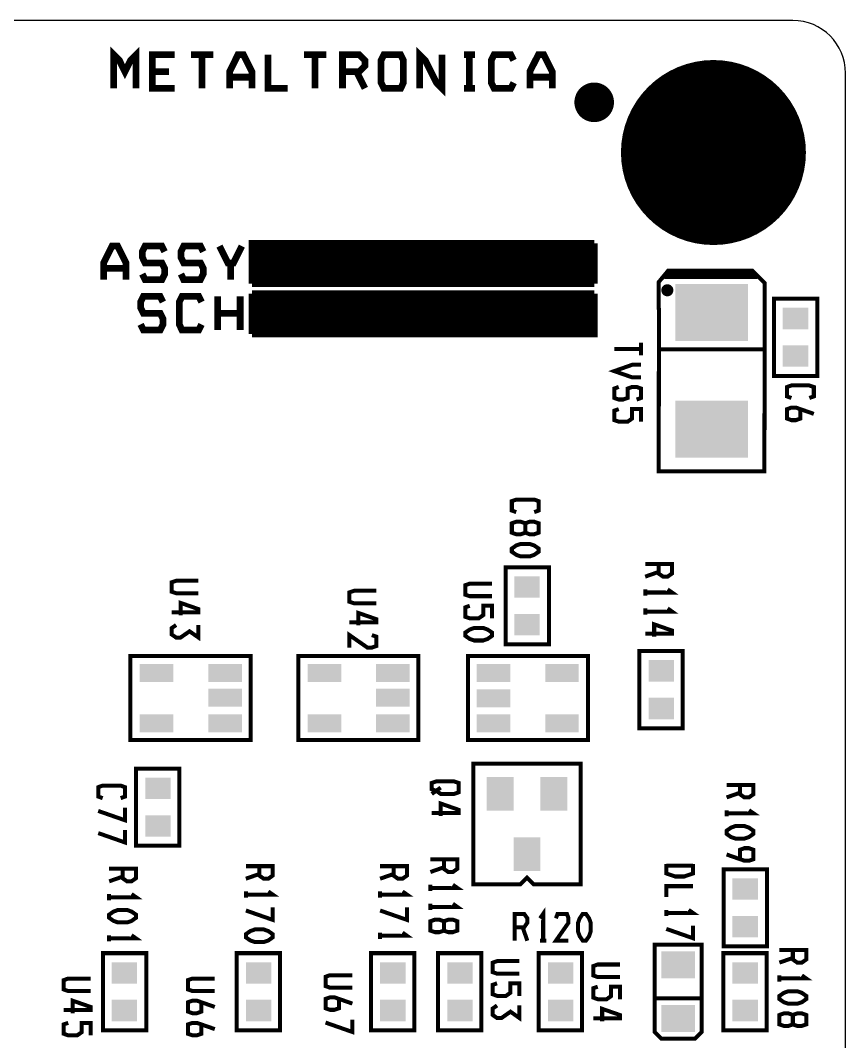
# Model space of a CAD drawing. Extents: x -8 to 204, y 99 to 321.
# Drawn here: x 173.07 to 204.3, y 282.47 to 321.11 of the extents above; entities that cross this region are included whole.
import ezdxf

# ---------------------------------------------------------------- set-up
doc = ezdxf.new("R2010")
doc.units = 0
doc.header["$MEASUREMENT"] = 0
doc.layers.get('0').update_dxf_attribs({"linetype": 'CONTINUOUS'})
for name, color, linetype in [('22-301-0_DRD', 1, 'CONTINUOUS'), ('22-301-0_SMT', 8, 'CONTINUOUS'), ('22-301-0_SST', 255, 'CONTINUOUS')]:
    doc.layers.add(name, color=color, linetype=linetype)

# ---------------------------------------------------------------- blocks, each defined once
blk = doc.blocks.new('RECTANGLE_4')
blk.add_solid([(0.63627, 0.51308), (0.63627, -0.51308), (-0.63627, 0.51308), (-0.63627, -0.51308)])
blk = doc.blocks.new('RECTANGLE_6')
blk.add_solid([(0.4826, 0.4064), (0.4826, -0.4064), (-0.4826, 0.4064), (-0.4826, -0.4064)])
blk = doc.blocks.new('RECTANGLE_19')
blk.add_solid([(1.3716, 1.0795), (1.3716, -1.0795), (-1.3716, 1.0795), (-1.3716, -1.0795)])
blk = doc.blocks.new('ROUND_22')
at = {"const_width": 3.50012}
blk.add_lwpolyline([(-1.75006, 0, 1), (1.75006, 0, 1)], format="xyb", close=True, dxfattribs=at)
blk = doc.blocks.new('RECTANGLE_37')
blk.add_solid([(0.508, 0.635), (0.508, -0.635), (-0.508, 0.635), (-0.508, -0.635)])
blk = doc.blocks.new('RECTANGLE_51')
blk.add_solid([(0.635, 0.3429), (0.635, -0.3429), (-0.635, 0.3429), (-0.635, -0.3429)])
blk = doc.blocks.new('ROUND_71')
at = {"const_width": 0.7493}
blk.add_lwpolyline([(-0.37465, 0, 1), (0.37465, 0, 1)], format="xyb", close=True, dxfattribs=at)

msp = doc.modelspace()

# ---------------------------------------------------------------- linework, layer by layer
at = {"layer": '22-301-0_DRD'}
for p, q in [((202.303, 321.109), (-5.698, 321.109)), ((204.302, 236.809), (204.302, 319.11))]:
    msp.add_line(p, q, dxfattribs=at)
msp.add_arc((202.303, 319.11), 1.999, 360, 90, dxfattribs=at)
at = {"layer": '22-301-0_SST'}
for points, const_width in [([(177.451, 318.539), (177.451, 319.809), (177.24, 319.598), (177.027, 319.174), (176.816, 319.598), (176.605, 319.809), (176.605, 318.539)], 0.254), ([(178.912, 318.539), (178.066, 318.539), (178.066, 319.809), (178.912, 319.809)], 0.254), ([(180.372, 319.809), (179.526, 319.809)], 0.254), ([(179.948, 318.539), (179.948, 319.809)], 0.254), ([(181.833, 318.539), (181.833, 319.174), (181.515, 319.809), (181.304, 319.809), (180.987, 319.174), (180.987, 318.539)], 0.254), ([(183.187, 318.539), (182.447, 318.539), (182.447, 319.809)], 0.254), ([(184.647, 319.809), (183.801, 319.809)], 0.254), ([(184.225, 318.539), (184.225, 319.809)], 0.254), ([(185.262, 319.174), (185.897, 319.174), (186.108, 319.387), (186.108, 319.598), (185.897, 319.809), (185.262, 319.809), (185.262, 318.539)], 0.254), ([(186.829, 318.539), (186.722, 318.752), (186.722, 319.598), (186.829, 319.809), (187.464, 319.809), (187.568, 319.598), (187.568, 318.752), (187.464, 318.539), (186.829, 318.539)], 0.254), ([(189.029, 319.809), (189.029, 318.539), (188.818, 318.752), (188.394, 319.598), (188.183, 319.809), (188.183, 318.539)], 0.254), ([(190.278, 319.809), (189.854, 319.809)], 0.254), ([(190.067, 318.539), (190.067, 319.809)], 0.254), ([(191.739, 318.752), (191.632, 318.539), (190.997, 318.539), (190.893, 318.752), (190.893, 319.598), (190.997, 319.809), (191.632, 319.809), (191.739, 319.598)], 0.254), ([(193.199, 318.539), (193.199, 319.174), (192.882, 319.809), (192.671, 319.809), (192.353, 319.174), (192.353, 318.539)], 0.254), ([(178.701, 319.174), (178.066, 319.174)], 0.254), ([(185.79, 319.174), (186.108, 318.539)], 0.254), ([(181.833, 318.963), (180.987, 318.963)], 0.254), ([(193.199, 318.963), (192.353, 318.963)], 0.254), ([(190.278, 318.539), (189.854, 318.539)], 0.254), ([(200.149, 318.066), (200.149, 316.372), (198.454, 318.066), (198.03, 318.066), (197.609, 317.856), (197.609, 316.586), (198.03, 316.372)], 0.0254), ([(200.149, 314.416), (197.609, 314.416), (197.609, 316.111)], 0.0254), ([(198.879, 315.686), (198.879, 314.416)], 0.0254), ([(177.07, 311.3), (177.07, 311.935), (176.753, 312.57), (176.542, 312.57), (176.224, 311.935), (176.224, 311.3)], 0.254), ([(178.531, 312.359), (178.424, 312.57), (177.789, 312.57), (177.685, 312.359), (177.685, 312.148), (177.789, 311.935), (178.424, 311.935), (178.531, 311.724), (178.531, 311.513), (178.424, 311.3), (177.789, 311.3), (177.685, 311.513)], 0.254), ([(179.991, 312.359), (179.885, 312.57), (179.25, 312.57), (179.145, 312.359), (179.145, 312.148), (179.25, 311.935), (179.885, 311.935), (179.991, 311.724), (179.991, 311.513), (179.885, 311.3), (179.25, 311.3), (179.145, 311.513)], 0.254), ([(181.452, 312.57), (181.134, 311.935), (180.923, 311.935), (180.606, 312.57)], 0.254), ([(194.787, 312.677), (181.833, 312.677), (181.833, 311.153)], 0.254), ([(194.787, 312.626), (181.833, 312.626)], 0.254), ([(181.934, 312.677), (181.934, 311.153)], 0.254), ([(182.163, 312.677), (182.163, 311.153)], 0.254), ([(182.391, 312.677), (182.391, 311.153)], 0.254), ([(182.62, 312.677), (182.62, 311.153)], 0.254), ([(182.849, 312.677), (182.849, 311.153)], 0.254), ([(183.077, 312.677), (183.077, 311.153)], 0.254), ([(183.306, 312.677), (183.306, 311.153)], 0.254), ([(183.534, 312.677), (183.534, 311.153)], 0.254), ([(183.763, 312.677), (183.763, 311.153)], 0.254), ([(183.992, 312.677), (183.992, 311.153)], 0.254), ([(184.22, 312.677), (184.22, 311.153)], 0.254), ([(184.449, 312.677), (184.449, 311.153)], 0.254), ([(184.677, 312.677), (184.677, 311.153)], 0.254), ([(184.906, 312.677), (184.906, 311.153)], 0.254), ([(185.135, 312.677), (185.135, 311.153)], 0.254), ([(185.363, 312.677), (185.363, 311.153)], 0.254), ([(185.592, 312.677), (185.592, 311.153)], 0.254), ([(185.82, 312.677), (185.82, 311.153)], 0.254), ([(186.049, 312.677), (186.049, 311.153)], 0.254), ([(186.278, 312.677), (186.278, 311.153)], 0.254), ([(186.506, 312.677), (186.506, 311.153)], 0.254), ([(186.735, 312.677), (186.735, 311.153)], 0.254), ([(186.963, 312.677), (186.963, 311.153)], 0.254), ([(187.192, 312.677), (187.192, 311.153)], 0.254), ([(187.421, 312.677), (187.421, 311.153)], 0.254), ([(187.649, 312.677), (187.649, 311.153)], 0.254), ([(187.878, 312.677), (187.878, 311.153)], 0.254), ([(188.106, 312.677), (188.106, 311.153)], 0.254), ([(188.335, 312.677), (188.335, 311.153)], 0.254), ([(188.564, 312.677), (188.564, 311.153)], 0.254), ([(188.792, 312.677), (188.792, 311.153)], 0.254), ([(189.021, 312.677), (189.021, 311.153)], 0.254), ([(189.249, 312.677), (189.249, 311.153)], 0.254), ([(189.478, 312.677), (189.478, 311.153)], 0.254), ([(189.707, 312.677), (189.707, 311.153)], 0.254), ([(189.935, 312.677), (189.935, 311.153)], 0.254), ([(190.164, 312.677), (190.164, 311.153)], 0.254), ([(190.392, 312.677), (190.392, 311.153)], 0.254), ([(190.621, 312.677), (190.621, 311.153)], 0.254), ([(190.85, 312.677), (190.85, 311.153)], 0.254), ([(191.078, 312.677), (191.078, 311.153)], 0.254), ([(191.307, 312.677), (191.307, 311.153)], 0.254), ([(191.535, 312.677), (191.535, 311.153)], 0.254), ([(191.764, 312.677), (191.764, 311.153)], 0.254), ([(191.993, 312.677), (191.993, 311.153)], 0.254), ([(192.221, 312.677), (192.221, 311.153)], 0.254), ([(192.45, 312.677), (192.45, 311.153)], 0.254), ([(192.678, 312.677), (192.678, 311.153)], 0.254), ([(192.907, 312.677), (192.907, 311.153)], 0.254), ([(193.136, 312.677), (193.136, 311.153)], 0.254), ([(193.364, 312.677), (193.364, 311.153)], 0.254), ([(193.593, 312.677), (193.593, 311.153)], 0.254), ([(193.821, 312.677), (193.821, 311.153)], 0.254), ([(194.05, 312.677), (194.05, 311.153)], 0.254), ([(194.279, 312.677), (194.279, 311.153)], 0.254), ([(194.507, 312.677), (194.507, 311.153)], 0.254), ([(194.736, 312.677), (194.736, 311.153)], 0.254), ([(194.787, 312.677), (194.787, 311.153)], 0.254), ([(194.787, 312.397), (181.833, 312.397)], 0.254), ([(194.787, 312.169), (181.833, 312.169)], 0.254), ([(177.07, 311.724), (176.224, 311.724)], 0.254), ([(181.028, 311.3), (181.028, 311.935)], 0.254), ([(194.787, 311.94), (181.833, 311.94)], 0.254), ([(194.787, 311.711), (181.833, 311.711)], 0.254), ([(194.787, 311.483), (181.833, 311.483)], 0.254), ([(197.235, 310.045), (197.233, 305.692), (197.233, 304.053), (201.231, 304.053), (201.238, 311.178), (200.781, 311.635), (197.581, 311.635), (197.225, 311.203), (197.235, 310.045)], 0.152), ([(200.781, 311.584), (197.581, 311.584), (197.454, 311.432), (197.377, 311.381), (197.327, 311.33)], 0.152), ([(197.428, 311.432), (197.327, 311.33)], 0.152), ([(197.428, 311.432), (197.454, 311.407)], 0.152), ([(200.933, 311.432), (197.454, 311.432)], 0.152), ([(200.959, 311.407), (197.454, 311.407)], 0.152), ([(197.565, 311.567), (197.565, 311.407)], 0.152), ([(200.796, 311.569), (197.568, 311.569)], 0.152), ([(197.703, 311.584), (197.703, 311.407)], 0.152), ([(197.84, 311.584), (197.84, 311.407)], 0.152), ([(197.977, 311.584), (197.977, 311.407)], 0.152), ([(198.114, 311.584), (198.114, 311.407)], 0.152), ([(198.251, 311.584), (198.251, 311.407)], 0.152), ([(198.388, 311.584), (198.388, 311.407)], 0.152), ([(198.526, 311.584), (198.526, 311.407)], 0.152), ([(198.663, 311.584), (198.663, 311.407)], 0.152), ([(198.8, 311.584), (198.8, 311.407)], 0.152), ([(198.937, 311.584), (198.937, 311.407)], 0.152), ([(199.074, 311.584), (199.074, 311.407)], 0.152), ([(199.211, 311.584), (199.211, 311.407)], 0.152), ([(199.349, 311.584), (199.349, 311.407)], 0.152), ([(199.486, 311.584), (199.486, 311.407)], 0.152), ([(199.623, 311.584), (199.623, 311.407)], 0.152), ([(199.76, 311.584), (199.76, 311.407)], 0.152), ([(199.897, 311.584), (199.897, 311.407)], 0.152), ([(200.034, 311.584), (200.034, 311.407)], 0.152), ([(200.171, 311.584), (200.171, 311.407)], 0.152), ([(200.309, 311.584), (200.309, 311.407)], 0.152), ([(200.446, 311.584), (200.446, 311.407)], 0.152), ([(200.583, 311.584), (200.583, 311.407)], 0.152), ([(200.72, 311.584), (200.72, 311.407)], 0.152), ([(200.781, 311.584), (200.959, 311.407)], 0.152), ([(200.857, 311.508), (200.857, 311.407)], 0.152), ([(194.787, 311.254), (181.833, 311.254)], 0.254), ([(194.787, 311.153), (181.833, 311.153)], 0.254), ([(197.68, 310.985), (197.428, 310.985)], 0.152), ([(197.504, 311.041), (197.504, 310.754)], 0.152), ([(197.642, 311.023), (197.642, 310.772)], 0.152), ([(178.467, 310.454), (178.361, 310.665), (177.726, 310.665), (177.621, 310.454), (177.621, 310.243), (177.726, 310.03), (178.361, 310.03), (178.467, 309.819), (178.467, 309.608), (178.361, 309.395), (177.726, 309.395), (177.621, 309.608)], 0.254), ([(179.928, 309.608), (179.821, 309.395), (179.186, 309.395), (179.082, 309.608), (179.082, 310.454), (179.186, 310.665), (179.821, 310.665), (179.928, 310.454)], 0.254), ([(180.542, 309.395), (180.542, 310.665)], 0.254), ([(181.388, 309.395), (181.388, 310.665)], 0.254), ([(181.833, 310.772), (181.833, 309.248)], 0.254), ([(194.787, 310.772), (181.833, 310.772)], 0.254), ([(194.787, 310.772), (194.787, 309.248), (181.833, 309.248)], 0.254), ([(194.787, 310.721), (181.833, 310.721)], 0.254), ([(181.934, 310.772), (181.934, 309.248)], 0.254), ([(182.163, 310.772), (182.163, 309.248)], 0.254), ([(182.391, 310.772), (182.391, 309.248)], 0.254), ([(182.62, 310.772), (182.62, 309.248)], 0.254), ([(182.849, 310.772), (182.849, 309.248)], 0.254), ([(183.077, 310.772), (183.077, 309.248)], 0.254), ([(183.306, 310.772), (183.306, 309.248)], 0.254), ([(183.534, 310.772), (183.534, 309.248)], 0.254), ([(183.763, 310.772), (183.763, 309.248)], 0.254), ([(183.992, 310.772), (183.992, 309.248)], 0.254), ([(184.22, 310.772), (184.22, 309.248)], 0.254), ([(184.449, 310.772), (184.449, 309.248)], 0.254), ([(184.677, 310.772), (184.677, 309.248)], 0.254), ([(184.906, 310.772), (184.906, 309.248)], 0.254), ([(185.135, 310.772), (185.135, 309.248)], 0.254), ([(185.363, 310.772), (185.363, 309.248)], 0.254), ([(185.592, 310.772), (185.592, 309.248)], 0.254), ([(185.82, 310.772), (185.82, 309.248)], 0.254), ([(186.049, 310.772), (186.049, 309.248)], 0.254), ([(186.278, 310.772), (186.278, 309.248)], 0.254), ([(186.506, 310.772), (186.506, 309.248)], 0.254), ([(186.735, 310.772), (186.735, 309.248)], 0.254), ([(186.963, 310.772), (186.963, 309.248)], 0.254), ([(187.192, 310.772), (187.192, 309.248)], 0.254), ([(187.421, 310.772), (187.421, 309.248)], 0.254), ([(187.649, 310.772), (187.649, 309.248)], 0.254), ([(187.878, 310.772), (187.878, 309.248)], 0.254), ([(188.106, 310.772), (188.106, 309.248)], 0.254), ([(188.335, 310.772), (188.335, 309.248)], 0.254), ([(188.564, 310.772), (188.564, 309.248)], 0.254), ([(188.792, 310.772), (188.792, 309.248)], 0.254), ([(189.021, 310.772), (189.021, 309.248)], 0.254), ([(189.249, 310.772), (189.249, 309.248)], 0.254), ([(189.478, 310.772), (189.478, 309.248)], 0.254), ([(189.707, 310.772), (189.707, 309.248)], 0.254), ([(189.935, 310.772), (189.935, 309.248)], 0.254), ([(190.164, 310.772), (190.164, 309.248)], 0.254), ([(190.392, 310.772), (190.392, 309.248)], 0.254), ([(190.621, 310.772), (190.621, 309.248)], 0.254), ([(190.85, 310.772), (190.85, 309.248)], 0.254), ([(191.078, 310.772), (191.078, 309.248)], 0.254), ([(191.307, 310.772), (191.307, 309.248)], 0.254), ([(191.535, 310.772), (191.535, 309.248)], 0.254), ([(191.764, 310.772), (191.764, 309.248)], 0.254), ([(191.993, 310.772), (191.993, 309.248)], 0.254), ([(192.221, 310.772), (192.221, 309.248)], 0.254), ([(192.45, 310.772), (192.45, 309.248)], 0.254), ([(192.678, 310.772), (192.678, 309.248)], 0.254), ([(192.907, 310.772), (192.907, 309.248)], 0.254), ([(193.136, 310.772), (193.136, 309.248)], 0.254), ([(193.364, 310.772), (193.364, 309.248)], 0.254), ([(193.593, 310.772), (193.593, 309.248)], 0.254), ([(193.821, 310.772), (193.821, 309.248)], 0.254), ([(194.05, 310.772), (194.05, 309.248)], 0.254), ([(194.279, 310.772), (194.279, 309.248)], 0.254), ([(194.507, 310.772), (194.507, 309.248)], 0.254), ([(194.736, 310.772), (194.736, 309.248)], 0.254), ([(197.698, 310.848), (197.411, 310.848)], 0.152), ([(203.232, 307.66), (203.232, 310.581), (201.594, 310.581), (201.594, 307.66), (203.232, 307.66)], 0.152), ([(194.787, 310.492), (181.833, 310.492)], 0.254), ([(194.787, 310.264), (181.833, 310.264)], 0.254), ([(181.388, 310.03), (180.542, 310.03)], 0.254), ([(194.787, 310.035), (181.833, 310.035)], 0.254), ([(194.787, 309.806), (181.833, 309.806)], 0.254), ([(194.787, 309.578), (181.833, 309.578)], 0.254), ([(194.787, 309.349), (181.833, 309.349)], 0.254), ([(195.546, 308.679), (196.562, 308.679)], 0.152), ([(196.562, 308.442), (196.562, 308.917)], 0.152), ([(197.276, 308.663), (201.213, 308.663)], 0.152), ([(196.562, 307.604), (196.224, 307.604), (195.546, 307.84), (196.224, 308.079), (196.562, 308.079)], 0.152), ([(196.392, 306.766), (196.562, 306.824), (196.562, 307.18), (196.392, 307.241), (196.224, 307.241), (196.054, 307.18), (196.054, 306.824), (195.884, 306.766), (195.716, 306.766), (195.546, 306.824), (195.546, 307.18), (195.716, 307.241)], 0.152), ([(202.252, 306.822), (202.084, 306.883), (202.084, 307.238), (202.252, 307.297), (202.93, 307.297), (203.1, 307.238), (203.1, 306.883), (202.93, 306.822)], 0.152), ([(195.716, 306.403), (195.546, 306.342), (195.546, 305.986), (195.716, 305.928), (196.054, 305.928), (196.224, 306.047), (196.224, 306.403), (196.562, 306.403), (196.562, 305.928)], 0.152), ([(202.592, 306.4), (202.592, 306.045), (202.422, 305.984), (202.252, 305.984), (202.084, 306.045), (202.084, 306.4), (202.252, 306.459), (202.422, 306.459), (203.1, 306.222)], 0.152), ([(191.838, 302.504), (191.67, 302.565), (191.67, 302.92), (191.838, 302.979), (192.516, 302.979), (192.686, 302.92), (192.686, 302.565), (192.516, 302.504)], 0.152), ([(192.178, 301.727), (192.346, 301.666), (192.516, 301.666), (192.686, 301.727), (192.686, 302.082), (192.516, 302.141), (192.346, 302.141), (192.178, 302.082), (192.178, 301.727), (192.008, 301.666), (191.838, 301.666), (191.67, 301.727), (191.67, 302.082), (191.838, 302.141), (192.008, 302.141), (192.178, 302.082)], 0.152), ([(191.67, 301.125), (191.838, 301.244), (192.008, 301.302), (192.346, 301.302), (192.516, 301.244), (192.686, 301.125), (192.686, 301.005), (192.516, 300.888), (192.346, 300.827), (192.008, 300.827), (191.838, 300.888), (191.67, 301.005), (191.67, 301.125)], 0.152), ([(197.225, 300.538), (197.225, 300.182), (197.395, 300.063), (197.565, 300.063), (197.733, 300.182), (197.733, 300.538), (196.717, 300.538)], 0.152), ([(193.072, 297.5), (193.072, 300.421), (191.434, 300.421), (191.434, 297.5), (193.072, 297.5)], 0.152), ([(197.225, 300.241), (196.717, 300.063)], 0.152), ([(179.811, 299.435), (178.965, 299.435), (178.795, 299.494), (178.795, 299.85), (178.965, 299.908), (179.811, 299.908)], 0.152), ([(190.923, 299.324), (190.078, 299.324), (189.907, 299.382), (189.907, 299.738), (190.078, 299.799), (190.923, 299.799)], 0.152), ([(186.542, 299.054), (185.696, 299.054), (185.526, 299.113), (185.526, 299.469), (185.696, 299.527), (186.542, 299.527)], 0.152), ([(196.717, 299.344), (196.717, 299.58)], 0.152), ([(196.717, 299.463), (197.733, 299.463), (197.565, 299.58)], 0.152), ([(179.133, 298.597), (179.133, 299.07), (179.811, 298.834), (179.811, 298.714), (178.795, 298.714)], 0.152), ([(185.864, 298.216), (185.864, 298.689), (186.542, 298.453), (186.542, 298.333), (185.526, 298.333)], 0.152), ([(190.078, 298.961), (189.907, 298.9), (189.907, 298.544), (190.078, 298.486), (190.415, 298.486), (190.586, 298.605), (190.586, 298.961), (190.923, 298.961), (190.923, 298.486)], 0.152), ([(196.717, 298.625), (196.717, 298.861)], 0.152), ([(196.717, 298.742), (197.733, 298.742), (197.565, 298.861)], 0.152), ([(178.965, 298.232), (178.795, 298.115), (178.795, 297.876), (178.965, 297.759), (179.133, 297.759), (179.473, 297.995), (179.811, 297.759), (179.811, 298.232)], 0.152), ([(197.057, 297.787), (197.057, 298.259), (197.733, 298.023), (197.733, 297.904), (196.717, 297.904)], 0.152), ([(185.526, 297.378), (185.526, 297.851), (186.204, 297.378), (186.372, 297.378), (186.542, 297.437), (186.542, 297.792), (186.372, 297.851)], 0.152), ([(189.907, 297.945), (190.078, 298.061), (190.245, 298.122), (190.586, 298.122), (190.753, 298.061), (190.923, 297.945), (190.923, 297.825), (190.753, 297.706), (190.586, 297.647), (190.245, 297.647), (190.078, 297.706), (189.907, 297.825), (189.907, 297.945)], 0.152), ([(177.464, 293.881), (177.235, 293.881), (177.235, 297.056), (181.782, 297.056), (181.782, 293.881), (177.464, 293.881)], 0.152), ([(183.814, 293.881), (183.585, 293.881), (183.585, 297.056), (188.132, 297.056), (188.132, 293.881), (183.814, 293.881)], 0.152), ([(194.329, 297.056), (194.558, 297.056), (194.558, 293.881), (190.011, 293.881), (190.011, 297.056), (194.329, 297.056)], 0.152), ([(196.501, 297.246), (196.501, 294.325), (198.139, 294.325), (198.139, 297.246), (196.501, 297.246)], 0.152), ([(194.279, 292.992), (190.215, 292.992), (190.215, 288.42), (191.993, 288.42), (192.247, 288.674), (192.501, 288.42), (194.279, 288.42), (194.279, 292.992)], 0.152), ([(177.451, 292.801), (177.451, 289.88), (179.089, 289.88), (179.089, 292.801), (177.451, 292.801)], 0.152), ([(176.186, 291.681), (176.016, 291.742), (176.016, 292.097), (176.186, 292.156), (176.864, 292.156), (177.032, 292.097), (177.032, 291.742), (176.864, 291.681)], 0.152), ([(188.808, 292.316), (188.64, 292.257), (188.64, 292.019), (188.808, 291.96), (188.978, 291.841), (189.486, 291.841), (189.656, 291.902), (189.656, 292.257), (189.486, 292.316), (188.808, 292.316)], 0.152), ([(188.978, 292.08), (188.64, 291.841)], 0.152), ([(200.306, 292.184), (200.306, 291.828), (200.474, 291.709), (200.644, 291.709), (200.814, 291.828), (200.814, 292.184), (199.798, 292.184)], 0.152), ([(200.306, 291.887), (199.798, 291.709)], 0.152), ([(176.016, 291.198), (177.032, 290.843), (177.032, 291.318)], 0.152), ([(188.978, 291.003), (188.978, 291.478), (189.656, 291.241), (189.656, 291.122), (188.64, 291.122)], 0.152), ([(199.798, 290.99), (199.798, 291.226)], 0.152), ([(199.798, 291.109), (200.814, 291.109), (200.644, 291.226)], 0.152), ([(199.798, 290.449), (199.966, 290.566), (200.136, 290.627), (200.474, 290.627), (200.644, 290.566), (200.814, 290.449), (200.814, 290.33), (200.644, 290.21), (200.474, 290.152), (200.136, 290.152), (199.966, 290.21), (199.798, 290.33), (199.798, 290.449)], 0.152), ([(176.016, 290.36), (177.032, 290.004), (177.032, 290.479)], 0.152), ([(200.306, 289.372), (200.306, 289.728), (200.474, 289.789), (200.644, 289.789), (200.814, 289.728), (200.814, 289.372), (200.644, 289.314), (200.474, 289.314), (199.798, 289.55)], 0.152), ([(189.097, 289.362), (189.097, 289.006), (189.267, 288.887), (189.437, 288.887), (189.605, 289.006), (189.605, 289.362), (188.589, 289.362)], 0.152), ([(176.938, 289.009), (176.938, 288.653), (177.106, 288.534), (177.276, 288.534), (177.446, 288.653), (177.446, 289.009), (176.43, 289.009)], 0.152), ([(182.112, 289.108), (182.112, 288.752), (182.282, 288.633), (182.452, 288.633), (182.62, 288.752), (182.62, 289.108), (181.604, 289.108)], 0.152), ([(187.192, 289.108), (187.192, 288.752), (187.362, 288.633), (187.532, 288.633), (187.7, 288.752), (187.7, 289.108), (186.684, 289.108)], 0.152), ([(189.097, 289.065), (188.589, 288.887)], 0.152), ([(197.515, 289.189), (197.515, 288.834), (197.852, 288.717), (198.193, 288.717), (198.531, 288.834), (198.531, 289.189)], 0.152), ([(197.515, 289.131), (198.531, 289.131)], 0.152), ([(201.327, 286.07), (201.327, 288.991), (199.689, 288.991), (199.689, 286.07), (201.327, 286.07)], 0.152), ([(176.938, 288.712), (176.43, 288.534)], 0.152), ([(182.112, 288.811), (181.604, 288.633)], 0.152), ([(187.192, 288.811), (186.684, 288.633)], 0.152), ([(188.589, 288.168), (188.589, 288.404)], 0.152), ([(188.589, 288.287), (189.605, 288.287), (189.437, 288.404)], 0.152), ([(197.515, 287.937), (197.515, 288.351), (198.531, 288.351)], 0.152), ([(176.43, 287.815), (176.43, 288.051)], 0.152), ([(176.43, 287.934), (177.446, 287.934), (177.276, 288.051)], 0.152), ([(181.604, 287.914), (181.604, 288.15)], 0.152), ([(181.604, 288.033), (182.62, 288.033), (182.452, 288.15)], 0.152), ([(186.684, 287.914), (186.684, 288.15)], 0.152), ([(186.684, 288.033), (187.7, 288.033), (187.532, 288.15)], 0.152), ([(176.43, 287.274), (176.598, 287.391), (176.768, 287.452), (177.106, 287.452), (177.276, 287.391), (177.446, 287.274), (177.446, 287.155), (177.276, 287.035), (177.106, 286.977), (176.768, 286.977), (176.598, 287.035), (176.43, 287.155), (176.43, 287.274)], 0.152), ([(181.604, 287.431), (182.62, 287.076), (182.62, 287.551)], 0.152), ([(186.684, 287.431), (187.7, 287.076), (187.7, 287.551)], 0.152), ([(188.589, 287.449), (188.589, 287.685)], 0.152), ([(188.589, 287.566), (189.605, 287.566), (189.437, 287.685)], 0.152), ([(192.856, 286.288), (192.856, 287.304), (192.739, 287.134)], 0.152), ([(197.515, 287.218), (197.515, 287.454)], 0.152), ([(197.515, 287.335), (198.531, 287.335), (198.36, 287.454)], 0.152), ([(189.097, 286.669), (189.267, 286.611), (189.437, 286.611), (189.605, 286.669), (189.605, 287.025), (189.437, 287.083), (189.267, 287.083), (189.097, 287.025), (189.097, 286.669), (188.929, 286.611), (188.759, 286.611), (188.589, 286.669), (188.589, 287.025), (188.759, 287.083), (188.929, 287.083), (189.097, 287.025)], 0.152), ([(191.782, 286.796), (192.137, 286.796), (192.257, 286.967), (192.257, 287.134), (192.137, 287.304), (191.782, 287.304), (191.782, 286.288)], 0.152), ([(193.814, 286.288), (193.339, 286.288), (193.814, 286.967), (193.814, 287.134), (193.755, 287.304), (193.4, 287.304), (193.339, 287.134)], 0.152), ([(194.355, 286.288), (194.238, 286.459), (194.177, 286.626), (194.177, 286.967), (194.238, 287.134), (194.355, 287.304), (194.474, 287.304), (194.594, 287.134), (194.652, 286.967), (194.652, 286.626), (194.594, 286.459), (194.474, 286.288), (194.355, 286.288)], 0.152), ([(181.604, 286.535), (181.774, 286.652), (181.944, 286.713), (182.282, 286.713), (182.452, 286.652), (182.62, 286.535), (182.62, 286.415), (182.452, 286.296), (182.282, 286.238), (181.944, 286.238), (181.774, 286.296), (181.604, 286.415), (181.604, 286.535)], 0.152), ([(192.079, 286.796), (192.257, 286.288)], 0.152), ([(197.515, 286.735), (198.531, 286.38), (198.531, 286.852)], 0.152), ([(176.43, 286.258), (176.43, 286.494)], 0.152), ([(176.43, 286.375), (177.446, 286.375), (177.276, 286.494)], 0.152), ([(186.684, 286.357), (186.684, 286.593)], 0.152), ([(186.684, 286.474), (187.7, 286.474), (187.532, 286.593)], 0.152), ([(192.976, 286.288), (192.739, 286.288)], 0.152), ([(198.597, 282.578), (197.327, 282.578), (197.073, 282.832), (197.073, 286.134), (198.851, 286.134), (198.851, 282.832), (198.597, 282.578)], 0.152), ([(202.305, 285.933), (202.305, 285.577), (202.475, 285.458), (202.645, 285.458), (202.813, 285.577), (202.813, 285.933), (201.797, 285.933)], 0.152), ([(177.832, 282.895), (177.832, 285.816), (176.194, 285.816), (176.194, 282.895), (177.832, 282.895)], 0.152), ([(181.261, 285.816), (181.261, 282.895), (182.899, 282.895), (182.899, 285.816), (181.261, 285.816)], 0.152), ([(186.341, 285.816), (186.341, 282.895), (187.979, 282.895), (187.979, 285.816), (186.341, 285.816)], 0.152), ([(188.881, 285.816), (188.881, 282.895), (190.519, 282.895), (190.519, 285.816), (188.881, 285.816)], 0.152), ([(191.957, 285.039), (191.111, 285.039), (190.941, 285.1), (190.941, 285.455), (191.111, 285.514), (191.957, 285.514)], 0.152), ([(192.691, 285.816), (192.691, 282.895), (194.329, 282.895), (194.329, 285.816), (192.691, 285.816)], 0.152), ([(199.676, 285.816), (199.676, 282.895), (201.314, 282.895), (201.314, 285.816), (199.676, 285.816)], 0.152), ([(202.305, 285.636), (201.797, 285.458)], 0.152), ([(195.767, 284.912), (194.921, 284.912), (194.751, 284.973), (194.751, 285.328), (194.921, 285.387), (195.767, 285.387)], 0.152), ([(175.729, 284.383), (174.883, 284.383), (174.713, 284.442), (174.713, 284.797), (174.883, 284.856), (175.729, 284.856)], 0.152), ([(180.428, 284.383), (179.582, 284.383), (179.412, 284.442), (179.412, 284.797), (179.582, 284.856), (180.428, 284.856)], 0.152), ([(185.635, 284.51), (184.789, 284.51), (184.619, 284.569), (184.619, 284.924), (184.789, 284.983), (185.635, 284.983)], 0.152), ([(201.797, 284.739), (201.797, 284.975)], 0.152), ([(201.797, 284.858), (202.813, 284.858), (202.645, 284.975)], 0.152), ([(191.111, 284.676), (190.941, 284.617), (190.941, 284.262), (191.111, 284.201), (191.449, 284.201), (191.619, 284.32), (191.619, 284.676), (191.957, 284.676), (191.957, 284.201)], 0.152), ([(194.921, 284.549), (194.751, 284.49), (194.751, 284.135), (194.921, 284.074), (195.259, 284.074), (195.429, 284.193), (195.429, 284.549), (195.767, 284.549), (195.767, 284.074)], 0.152), ([(201.797, 284.198), (201.967, 284.315), (202.137, 284.376), (202.475, 284.376), (202.645, 284.315), (202.813, 284.198), (202.813, 284.079), (202.645, 283.959), (202.475, 283.901), (202.137, 283.901), (201.967, 283.959), (201.797, 284.079), (201.797, 284.198)], 0.152), ([(175.051, 283.545), (175.051, 284.018), (175.729, 283.781), (175.729, 283.662), (174.713, 283.662)], 0.152), ([(179.92, 283.959), (179.92, 283.604), (179.75, 283.545), (179.582, 283.545), (179.412, 283.604), (179.412, 283.959), (179.582, 284.018), (179.75, 284.018), (180.428, 283.781)], 0.152), ([(185.127, 284.086), (185.127, 283.731), (184.957, 283.672), (184.789, 283.672), (184.619, 283.731), (184.619, 284.086), (184.789, 284.145), (184.957, 284.145), (185.635, 283.908)], 0.152), ([(198.851, 284.102), (197.073, 284.102)], 0.152), ([(191.111, 283.837), (190.941, 283.718), (190.941, 283.482), (191.111, 283.362), (191.279, 283.362), (191.619, 283.601), (191.957, 283.362), (191.957, 283.837)], 0.152), ([(195.089, 283.235), (195.089, 283.71), (195.767, 283.474), (195.767, 283.355), (194.751, 283.355)], 0.152), ([(202.305, 283.121), (202.475, 283.063), (202.645, 283.063), (202.813, 283.121), (202.813, 283.477), (202.645, 283.538), (202.475, 283.538), (202.305, 283.477), (202.305, 283.121), (202.137, 283.063), (201.967, 283.063), (201.797, 283.121), (201.797, 283.477), (201.967, 283.538), (202.137, 283.538), (202.305, 283.477)], 0.152), ([(174.883, 283.179), (174.713, 283.121), (174.713, 282.765), (174.883, 282.707), (175.221, 282.707), (175.391, 282.824), (175.391, 283.179), (175.729, 283.179), (175.729, 282.707)], 0.152), ([(179.92, 283.121), (179.92, 282.765), (179.75, 282.707), (179.582, 282.707), (179.412, 282.765), (179.412, 283.121), (179.582, 283.179), (179.75, 283.179), (180.428, 282.943)], 0.152), ([(184.619, 283.19), (185.635, 282.834), (185.635, 283.306)], 0.152)]:
    msp.add_lwpolyline(points, dxfattribs=dict(at, const_width=const_width))
at = {"layer": '22-301-0_SST', "const_width": 0.152}
for points in [[(197.555, 311.051, 0.414214), (197.403, 310.899)], [(197.708, 310.899, 0.414214), (197.555, 311.051)], [(197.403, 310.899, 0.414214), (197.555, 310.746)], [(197.555, 310.746, 0.414214), (197.708, 310.899)]]:
    msp.add_lwpolyline(points, format="xyb", dxfattribs=at)

# ---------------------------------------------------------------- block references
at = {"layer": '22-301-0_SMT'}
for name, p in [('ROUND_22', (199.3, 316.111)), ('ROUND_71', (194.787, 318.011)), ('RECTANGLE_19', (199.232, 310.06)), ('RECTANGLE_6', (202.407, 309.832)), ('RECTANGLE_6', (202.407, 308.409)), ('RECTANGLE_19', (199.232, 305.641)), ('RECTANGLE_6', (192.247, 299.672)), ('RECTANGLE_6', (192.247, 298.249)), ('RECTANGLE_51', (178.226, 296.421)), ('RECTANGLE_51', (180.817, 296.421)), ('RECTANGLE_51', (184.576, 296.421)), ('RECTANGLE_51', (187.167, 296.421)), ('RECTANGLE_51', (190.977, 296.421)), ('RECTANGLE_51', (193.567, 296.421)), ('RECTANGLE_6', (197.327, 296.497)), ('RECTANGLE_51', (180.817, 295.481)), ('RECTANGLE_51', (187.167, 295.481)), ('RECTANGLE_51', (190.977, 295.455)), ('RECTANGLE_6', (197.327, 295.074)), ('RECTANGLE_51', (178.226, 294.516)), ('RECTANGLE_51', (180.817, 294.516)), ('RECTANGLE_51', (184.576, 294.516)), ('RECTANGLE_51', (187.167, 294.516)), ('RECTANGLE_51', (190.977, 294.516)), ('RECTANGLE_51', (193.567, 294.516)), ('RECTANGLE_6', (178.277, 292.052)), ('RECTANGLE_37', (191.231, 291.849)), ('RECTANGLE_37', (193.263, 291.849)), ('RECTANGLE_6', (178.277, 290.629)), ('RECTANGLE_37', (192.247, 289.563)), ('RECTANGLE_6', (200.502, 288.242)), ('RECTANGLE_6', (200.502, 286.819)), ('RECTANGLE_4', (197.962, 285.372)), ('RECTANGLE_6', (177.007, 285.067)), ('RECTANGLE_6', (182.087, 285.067)), ('RECTANGLE_6', (187.167, 285.067)), ('RECTANGLE_6', (189.707, 285.067)), ('RECTANGLE_6', (193.517, 285.067)), ('RECTANGLE_6', (200.502, 285.067)), ('RECTANGLE_6', (177.007, 283.644)), ('RECTANGLE_6', (182.087, 283.644)), ('RECTANGLE_6', (187.167, 283.644)), ('RECTANGLE_6', (189.707, 283.644)), ('RECTANGLE_6', (193.517, 283.644)), ('RECTANGLE_6', (200.502, 283.644)), ('RECTANGLE_4', (197.962, 283.34))]:
    msp.add_blockref(name, p, dxfattribs=at)

doc.saveas('drawing.dxf')
